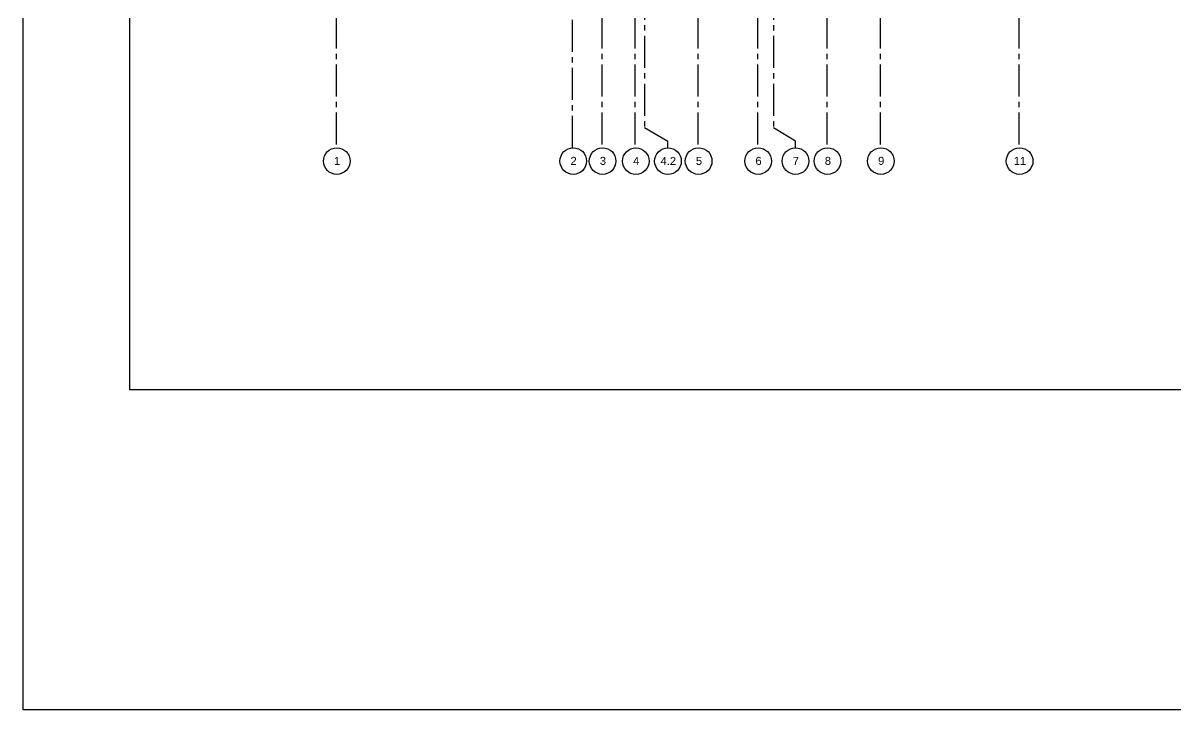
# Model space of a CAD drawing. Header units: inches. Extents: x 12000 to 16048, y 0 to 3185.
# Drawn here: x 12000 to 13297, y 0 to 773 of the extents above; entities that cross this region are included whole.
import ezdxf
from ezdxf.enums import TextEntityAlignment as Align

# ---------------------------------------------------------------- set-up
doc = ezdxf.new("R2010")
doc.units = ezdxf.units.IN
doc.header["$LTSCALE"] = 48
doc.header["$MEASUREMENT"] = 0
doc.linetypes.add('CENTER2', pattern=[1.125, 0.75, -0.125, 0.125, -0.125])
doc.linetypes.add('HIDDEN', pattern=[0.375, 0.25, -0.125])
for name, color, linetype in [('_0_Objects', 8, 'Continuous'), ('A-Grid(3-32)', 8, 'CENTER2'), ('S-Grid-Iden', 8, 'Continuous')]:
    doc.layers.add(name, color=color, linetype=linetype)
doc.layers.add('A-ANNO-NPLT', color=8, linetype='Continuous', plot=False)
doc.styles.get("Standard").update_dxf_attribs({"font": 'arial.ttf'})

# ---------------------------------------------------------------- blocks, each defined once
blk = doc.blocks.new('Column Bubble')
blk.add_circle((-0.004, -0.002), 0.156)
blk.add_attdef('XX', text='', height=0.0938).set_placement((0, 0), align=Align.MIDDLE_CENTER)
blk = doc.blocks.new('2ND FLOOR - STRUCTURAL GRID')
at = {"layer": 'A-Grid(3-32)'}
for p, q in [((8336.5, -7426), (8336.5, -9409.8)), ((8602.5, -9409.8), (8602.5, -7426)), ((8635.5, -7426), (8635.5, -9409.8)), ((8672.5, -7426), (8672.5, -9409.8)), ((8743.5, -7426), (8743.5, -9409.8)), ((8810.5, -7426), (8810.5, -9409.8)), ((8888.5, -7426), (8888.5, -9409.8)), ((8948.5, -7426), (8948.5, -9409.8)), ((9104.5, -7426), (9104.5, -9409.8)), ((8683.5, -7447.8), (8683.5, -9387.5)), ((8828.5, -7447.9), (8828.5, -9387.5))]:
    blk.add_line(p, q, dxfattribs=at)
for points in [[(8709.8, -9409.7), (8709.8, -9402.6), (8683.5, -9387.5)], [(8853.3, -9409.8), (8853.3, -9402.3), (8828.5, -9387.5)]]:
    blk.add_lwpolyline(points, dxfattribs=at)
at = {"layer": 'S-Grid-Iden', "xscale": 96, "yscale": 96, "zscale": 96}
for p, values in [((8337.7, -9424.5), {'XX': '1'}), ((8603.7, -9424.5), {'XX': '2'}), ((8636.7, -9424.5), {'XX': '3'}), ((8674, -9424.6), {'XX': '4'}), ((8710.2, -9424.6), {'XX': '4.2'}), ((8744.7, -9424.5), {'XX': '5'}), ((8811.7, -9424.5), {'XX': '6'}), ((8853.7, -9424.5), {'XX': '7'}), ((8889.7, -9424.5), {'XX': '8'}), ((8949.7, -9424.5), {'XX': '9'}), ((9105.7, -9424.5), {'XX': '11'})]:
    blk.add_blockref('Column Bubble', p, dxfattribs=at).add_auto_attribs(values)

msp = doc.modelspace()

# ---------------------------------------------------------------- linework, layer by layer
at = {"layer": 'A-ANNO-NPLT'}
for points in [[(12000, 0), (12000, 2976), (16048, 2976), (16048, 0)], [(12120, 360), (12120, 2616), (15928, 2616), (15928, 360)]]:
    msp.add_lwpolyline(points, close=True, dxfattribs=at)

# ---------------------------------------------------------------- block references
at = {"layer": '_0_Objects', "linetype": 'HIDDEN'}
msp.add_blockref('2ND FLOOR - STRUCTURAL GRID', (4015.5006, 10042.0072), dxfattribs=at)

doc.saveas('drawing.dxf')
